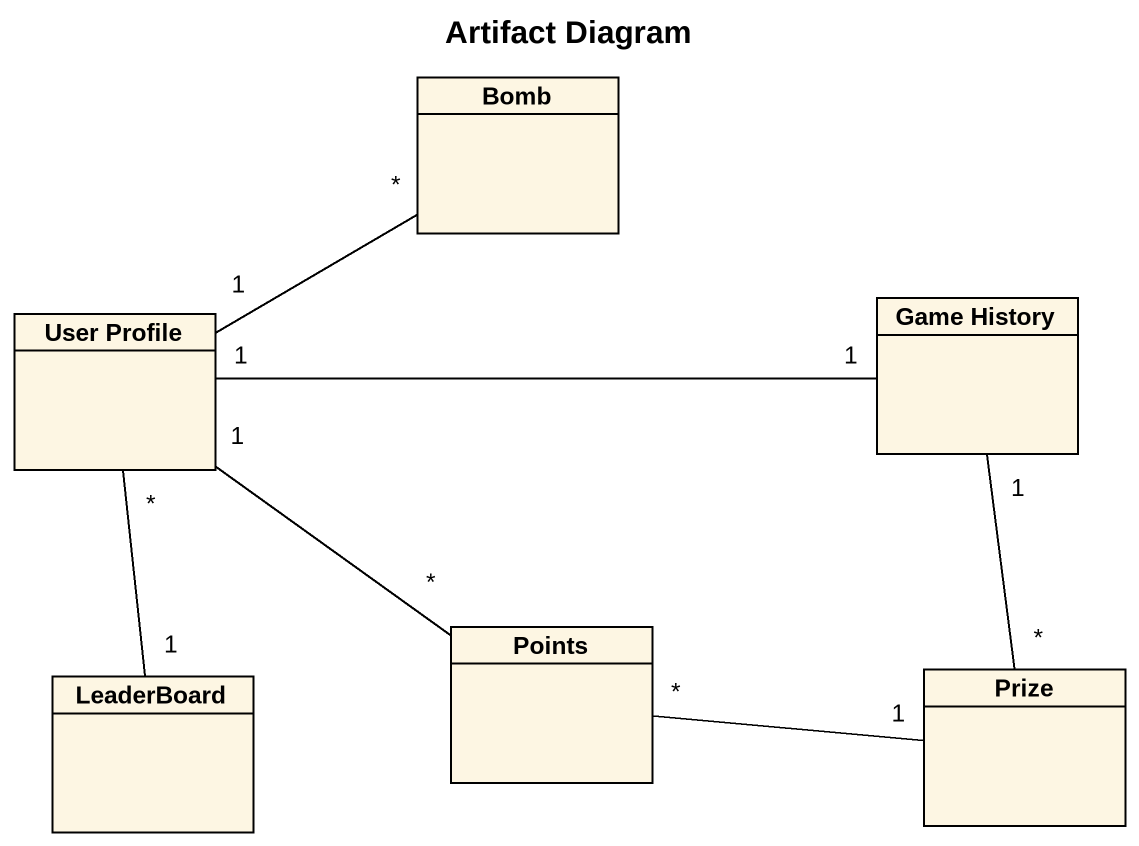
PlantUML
@startuml
title Artifact Diagram
hide circle
hide empty members
class Bomb
class "User Profile" as User_Profile
class "Game History" as Game_History
class LeaderBoard
class Points
class Prize
User_Profile "1" -right- "*" Bomb
User_Profile "1" -right- "1" Game_History
User_Profile "*" -- "1" LeaderBoard
User_Profile "1" -- "*" Points
Game_History "1" -- "*" Prize
Prize "1" -left- "*" Points
@enduml
